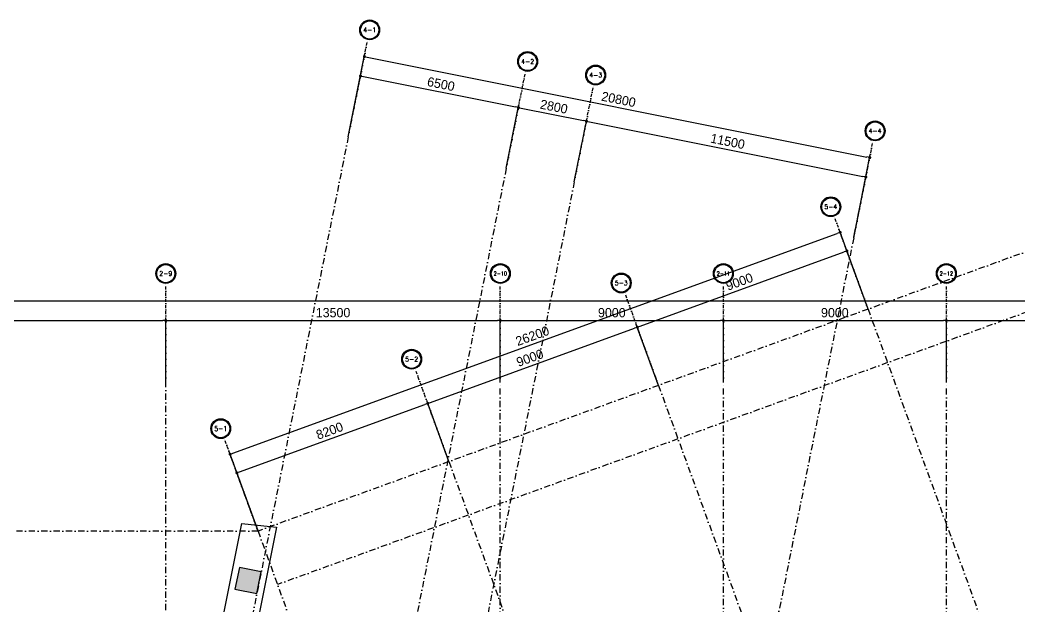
# Model space of a CAD drawing. Extents: x -354516 to 794396, y -401250 to -150594.
# Drawn here: x -287101 to -246784, y -305188 to -281519 of the extents above; entities that cross this region are included whole.
import ezdxf
from ezdxf.enums import TextEntityAlignment as Align

# ---------------------------------------------------------------- set-up
doc = ezdxf.new("R2010")
doc.units = 0
doc.header["$LTSCALE"] = 1000
doc.header["$MEASUREMENT"] = 0
doc.linetypes.add('DASHDOT2', pattern=[0.5, 0.25, -0.125, 0, -0.125])
doc.linetypes.add('DOTE', pattern=[2.42, 2, -0.2, 0.02, -0.2])
for name, color, linetype in [('5', 5, 'Continuous'), ('AXIS', 35, 'Continuous'), ('AXIS_TEXT', 7, 'Continuous'), ('COLUMN', 2, 'Continuous'), ('DOTE', 251, 'DOTE'), ('PUB_HATCH', 8, 'Continuous'), ('SURFACE', 6, 'Continuous'), ('墙体', 7, 'Continuous')]:
    doc.layers.add(name, color=color, linetype=linetype)
doc.styles.add('_TCH_AXIS', font='COMPLEX', dxfattribs={"bigfont": 'GBCBIG'})
doc.styles.add('COMPLEX', font='COMPLEX')
doc.styles.add('Word-n', font='stylu.ttf')
doc.dimstyles.new('1-150', dxfattribs={"dimscale": 150, "dimtxt": 2.5, "dimasz": 0.8, "dimexe": 0.8, "dimexo": 0, "dimgap": 0.8, "dimtad": 1, "dimdec": 0, "dimzin": 0, "dimdsep": 46, "dimtxsty": 'Word-n', "dimblk": 'DOT', "dimcen": 0, "dimclrd": 137, "dimclre": 137, "dimclrt": 35, "dimadec": 4, "dimazin": 0, "dimtfac": 1, "dimtdec": 0, "dimtofl": 0, "dimtmove": 2, "dimatfit": 3, "dimldrblk": 'A', "dimfxl": 0, "dimtolj": 1, "dimtzin": 0, "dimarcsym": 0})

# ---------------------------------------------------------------- blocks, each defined once
blk = doc.blocks.new('_AXISO')
blk.add_circle((0, 0), 0.5)
at = {"layer": 'AXIS_TEXT', "style": 'COMPLEX', "width": 1.041667}
blk.add_attdef('A', text='', height=0.56, dxfattribs=at).set_placement((-0.25, -0.28), (0.25, -0.28), align=Align.FIT)
blk = doc.blocks.new('_Dot')
at = {"color": 0, "linetype": 'ByBlock', "lineweight": -2}
blk.add_line((-0.5, 0), (-1, 0), dxfattribs=at)
at = {"color": 0, "linetype": 'ByBlock', "const_width": 0.5}
blk.add_lwpolyline([(-0.25, 0, 1), (0.25, 0, 1)], format="xyb", close=True, dxfattribs=at)
blk = doc.blocks.new('*D157')
at = {"layer": 'Defpoints', "color": 0}
for p in [(89936, 75887), (-12064, 72587), (89936, 72587)]:
    blk.add_point(p, dxfattribs=at)
at = {"layer": '墙体', "color": 137, "lineweight": -2}
for p, q in [((-12064, 72587), (-12064, 76007)), ((-11944, 75887), (89816, 75887)), ((89936, 72587), (89936, 76007))]:
    blk.add_line(p, q, dxfattribs=at)
at = {"layer": '墙体', "color": 137, "lineweight": -2, "xscale": 120, "yscale": 120, "zscale": 120, "rotation": 180}
blk.add_blockref('_Dot', (-12064, 75887), dxfattribs=at)
at = {"layer": '墙体', "color": 137, "lineweight": -2, "xscale": 120, "yscale": 120, "zscale": 120}
blk.add_blockref('_Dot', (89936, 75887), dxfattribs=at)
at = {"layer": '墙体', "color": 35, "insert": (38936, 76201), "char_height": 375, "attachment_point": 5, "style": 'Word-n'}
blk.add_mtext('\\A1;102000', dxfattribs=at)
blk = doc.blocks.new('A')
at = {"color": 134}
for p, q in [((-0.37, 0), (-2.13, 0)), ((-1.44, 1.15), (-1.09, 1.44)), ((-1.44, 1.15), (-0.37, 0)), ((-1.44, -1.15), (-0.37, 0)), ((-1.09, 1.44), (0, 0)), ((-1.09, -1.44), (0, 0)), ((-1.44, -1.15), (-1.09, -1.44))]:
    blk.add_line(p, q, dxfattribs=at)
for points in [[(-1.44, 1.15), (-1.09, 1.44), (-0.37, 0), (0, 0)], [(-1.44, -1.15), (-1.09, -1.44), (-0.37, 0), (0, 0)]]:
    blk.add_solid(points, dxfattribs=at)
blk = doc.blocks.new('*D165')
at = {"layer": 'Defpoints', "color": 0}
for p in [(49436, 75087), (34436, 72587), (49436, 72587)]:
    blk.add_point(p, dxfattribs=at)
at = {"layer": '墙体', "color": 137, "lineweight": -2}
for p, q in [((34436, 72587), (34436, 75207)), ((34556, 75087), (49316, 75087)), ((49436, 72587), (49436, 75207))]:
    blk.add_line(p, q, dxfattribs=at)
at = {"layer": '墙体', "color": 137, "lineweight": -2, "xscale": 120, "yscale": 120, "zscale": 120, "rotation": 180}
blk.add_blockref('_Dot', (34436, 75087), dxfattribs=at)
at = {"layer": '墙体', "color": 137, "lineweight": -2, "xscale": 120, "yscale": 120, "zscale": 120}
blk.add_blockref('_Dot', (49436, 75087), dxfattribs=at)
at = {"layer": '墙体', "color": 35, "insert": (41936, 75404), "char_height": 375, "attachment_point": 5, "style": 'Word-n'}
blk.add_mtext('\\A1;15000', dxfattribs=at)
blk = doc.blocks.new('*D166')
at = {"layer": 'Defpoints', "color": 0}
for p in [(62936, 75087), (49436, 72587), (62936, 72587)]:
    blk.add_point(p, dxfattribs=at)
at = {"layer": '墙体', "color": 137, "lineweight": -2}
for p, q in [((49436, 72587), (49436, 75207)), ((49556, 75087), (62816, 75087)), ((62936, 72587), (62936, 75207))]:
    blk.add_line(p, q, dxfattribs=at)
at = {"layer": '墙体', "color": 137, "lineweight": -2, "xscale": 120, "yscale": 120, "zscale": 120, "rotation": 180}
blk.add_blockref('_Dot', (49436, 75087), dxfattribs=at)
at = {"layer": '墙体', "color": 137, "lineweight": -2, "xscale": 120, "yscale": 120, "zscale": 120}
blk.add_blockref('_Dot', (62936, 75087), dxfattribs=at)
at = {"layer": '墙体', "color": 35, "insert": (56186, 75404), "char_height": 375, "attachment_point": 5, "style": 'Word-n'}
blk.add_mtext('\\A1;13500', dxfattribs=at)
blk = doc.blocks.new('*D167')
at = {"layer": 'Defpoints', "color": 0}
for p in [(71936, 75087), (62936, 72587), (71936, 72587)]:
    blk.add_point(p, dxfattribs=at)
at = {"layer": '墙体', "color": 137, "lineweight": -2}
for p, q in [((62936, 72587), (62936, 75207)), ((63056, 75087), (71816, 75087)), ((71936, 72587), (71936, 75207))]:
    blk.add_line(p, q, dxfattribs=at)
at = {"layer": '墙体', "color": 137, "lineweight": -2, "xscale": 120, "yscale": 120, "zscale": 120, "rotation": 180}
blk.add_blockref('_Dot', (62936, 75087), dxfattribs=at)
at = {"layer": '墙体', "color": 137, "lineweight": -2, "xscale": 120, "yscale": 120, "zscale": 120}
blk.add_blockref('_Dot', (71936, 75087), dxfattribs=at)
at = {"layer": '墙体', "color": 35, "insert": (67436, 75402), "char_height": 375, "attachment_point": 5, "style": 'Word-n'}
blk.add_mtext('\\A1;9000', dxfattribs=at)
blk = doc.blocks.new('*D168')
at = {"layer": 'Defpoints', "color": 0}
for p in [(80936, 75087), (71936, 72587), (80936, 72587)]:
    blk.add_point(p, dxfattribs=at)
at = {"layer": '墙体', "color": 137, "lineweight": -2}
for p, q in [((71936, 72587), (71936, 75207)), ((72056, 75087), (80816, 75087)), ((80936, 72587), (80936, 75207))]:
    blk.add_line(p, q, dxfattribs=at)
at = {"layer": '墙体', "color": 137, "lineweight": -2, "xscale": 120, "yscale": 120, "zscale": 120, "rotation": 180}
blk.add_blockref('_Dot', (71936, 75087), dxfattribs=at)
at = {"layer": '墙体', "color": 137, "lineweight": -2, "xscale": 120, "yscale": 120, "zscale": 120}
blk.add_blockref('_Dot', (80936, 75087), dxfattribs=at)
at = {"layer": '墙体', "color": 35, "insert": (76436, 75402), "char_height": 375, "attachment_point": 5, "style": 'Word-n'}
blk.add_mtext('\\A1;9000', dxfattribs=at)
blk = doc.blocks.new('*D169')
at = {"layer": 'Defpoints', "color": 0}
for p in [(89936, 75087), (80936, 72587), (89936, 72587)]:
    blk.add_point(p, dxfattribs=at)
at = {"layer": '墙体', "color": 137, "lineweight": -2}
for p, q in [((80936, 72587), (80936, 75207)), ((81056, 75087), (89816, 75087)), ((89936, 72587), (89936, 75207))]:
    blk.add_line(p, q, dxfattribs=at)
at = {"layer": '墙体', "color": 137, "lineweight": -2, "xscale": 120, "yscale": 120, "zscale": 120, "rotation": 180}
blk.add_blockref('_Dot', (80936, 75087), dxfattribs=at)
at = {"layer": '墙体', "color": 137, "lineweight": -2, "xscale": 120, "yscale": 120, "zscale": 120}
blk.add_blockref('_Dot', (89936, 75087), dxfattribs=at)
at = {"layer": '墙体', "color": 35, "insert": (85436, 75402), "char_height": 375, "attachment_point": 5, "style": 'Word-n'}
blk.add_mtext('\\A1;9000', dxfattribs=at)
blk = doc.blocks.new('*D176')
at = {"layer": 'Defpoints', "color": 0}
for p in [(56801, 82511), (77845, 81668), (77198, 78432)]:
    blk.add_point(p, dxfattribs=at)
at = {"layer": '墙体', "color": 137, "lineweight": -2}
for p, q in [((56801, 82511), (57472, 85865)), ((57566, 85724), (77727, 81691)), ((77198, 78432), (77868, 81786))]:
    blk.add_line(p, q, dxfattribs=at)
at = {"layer": '墙体', "color": 137, "lineweight": -2, "xscale": 120, "yscale": 120, "zscale": 120}
for p, rotation in [((57449, 85747), 168.6900675259798), ((77845, 81668), 348.6900675259798)]:
    blk.add_blockref('_Dot', p, dxfattribs=dict(at, rotation=rotation))
at = {"layer": '墙体', "color": 35, "insert": (67709, 84017), "char_height": 375, "attachment_point": 5, "rotation": 348.6901, "style": 'Word-n'}
blk.add_mtext('\\A1;20800', dxfattribs=at)
blk = doc.blocks.new('*D177')
at = {"layer": 'Defpoints', "color": 0}
for p in [(63666, 83688), (56801, 82511), (63175, 81236)]:
    blk.add_point(p, dxfattribs=at)
at = {"layer": '墙体', "color": 137, "lineweight": -2}
for p, q in [((56801, 82511), (57315, 85080)), ((57409, 84939), (63548, 83711)), ((63175, 81236), (63689, 83806))]:
    blk.add_line(p, q, dxfattribs=at)
at = {"layer": '墙体', "color": 137, "lineweight": -2, "xscale": 120, "yscale": 120, "zscale": 120}
for p, rotation in [((57292, 84963), 168.6900675259798), ((63666, 83688), 348.6900675259798)]:
    blk.add_blockref('_Dot', p, dxfattribs=dict(at, rotation=rotation))
at = {"layer": '墙体', "color": 35, "insert": (60541, 84636), "char_height": 375, "attachment_point": 5, "rotation": 348.6901, "style": 'Word-n'}
blk.add_mtext('\\A1;6500', dxfattribs=at)
blk = doc.blocks.new('*D178')
at = {"layer": 'Defpoints', "color": 0}
for p in [(66411, 83139), (63175, 81236), (65921, 80687)]:
    blk.add_point(p, dxfattribs=at)
at = {"layer": '墙体', "color": 137, "lineweight": -2}
for p, q in [((63175, 81236), (63689, 83806)), ((63783, 83664), (66293, 83162)), ((65921, 80687), (66435, 83256))]:
    blk.add_line(p, q, dxfattribs=at)
at = {"layer": '墙体', "color": 137, "lineweight": -2, "xscale": 120, "yscale": 120, "zscale": 120}
for p, rotation in [((63666, 83688), 168.6900675259799), ((66411, 83139), 348.6900675259799)]:
    blk.add_blockref('_Dot', p, dxfattribs=dict(at, rotation=rotation))
at = {"layer": '墙体', "color": 35, "insert": (65100, 83723), "char_height": 375, "attachment_point": 5, "rotation": 348.6901, "style": 'Word-n'}
blk.add_mtext('\\A1;2800', dxfattribs=at)
blk = doc.blocks.new('*D179')
at = {"layer": 'Defpoints', "color": 0}
for p in [(65921, 80687), (77688, 80883), (77198, 78432)]:
    blk.add_point(p, dxfattribs=at)
at = {"layer": '墙体', "color": 137, "lineweight": -2}
for p, q in [((65921, 80687), (66435, 83256)), ((66529, 83115), (77570, 80907)), ((77198, 78432), (77711, 81001))]:
    blk.add_line(p, q, dxfattribs=at)
at = {"layer": '墙体', "color": 137, "lineweight": -2, "xscale": 120, "yscale": 120, "zscale": 120}
for p, rotation in [((66411, 83139), 168.6900675259797), ((77688, 80883), 348.6900675259797)]:
    blk.add_blockref('_Dot', p, dxfattribs=dict(at, rotation=rotation))
at = {"layer": '墙体', "color": 35, "insert": (72112, 82322), "char_height": 375, "attachment_point": 5, "rotation": 348.6901, "style": 'Word-n'}
blk.add_mtext('\\A1;11500', dxfattribs=at)
blk = doc.blocks.new('*D152')
at = {"layer": 'Defpoints', "color": 0}
for p in [(76649, 78648), (77778, 75547), (53158, 66587)]:
    blk.add_point(p, dxfattribs=at)
at = {"layer": '墙体', "color": 137, "lineweight": -2}
for p, q in [((77778, 75547), (76608, 78761)), ((52142, 69729), (76536, 78607)), ((53158, 66587), (51988, 69800))]:
    blk.add_line(p, q, dxfattribs=at)
at = {"layer": '墙体', "color": 137, "lineweight": -2, "xscale": 120, "yscale": 120, "zscale": 120}
for p, rotation in [((76649, 78648), 19.99999999999985), ((52029, 69688), 199.9999999999999)]:
    blk.add_blockref('_Dot', p, dxfattribs=dict(at, rotation=rotation))
at = {"layer": '墙体', "color": 35, "insert": (64231, 74465), "char_height": 375, "attachment_point": 5, "rotation": 20, "style": 'Word-n'}
blk.add_mtext('\\A1;26200', dxfattribs=at)
blk = doc.blocks.new('*D153')
at = {"layer": 'Defpoints', "color": 0}
for p in [(60008, 71740), (60863, 69391), (53158, 66587)]:
    blk.add_point(p, dxfattribs=at)
at = {"layer": '墙体', "color": 137, "lineweight": -2}
for p, q in [((60863, 69391), (59967, 71853)), ((52415, 68977), (59895, 71699)), ((53158, 66587), (52262, 69049))]:
    blk.add_line(p, q, dxfattribs=at)
at = {"layer": '墙体', "color": 137, "lineweight": -2, "xscale": 120, "yscale": 120, "zscale": 120}
for p, rotation in [((60008, 71740), 19.99999999999985), ((52303, 68936), 199.9999999999999)]:
    blk.add_blockref('_Dot', p, dxfattribs=dict(at, rotation=rotation))
at = {"layer": '墙体', "color": 35, "insert": (56047, 70634), "char_height": 375, "attachment_point": 5, "rotation": 20, "style": 'Word-n'}
blk.add_mtext('\\A1;8200', dxfattribs=at)
blk = doc.blocks.new('*D154')
at = {"layer": 'Defpoints', "color": 0}
for p in [(68465, 74819), (69320, 72469), (60863, 69391)]:
    blk.add_point(p, dxfattribs=at)
at = {"layer": '墙体', "color": 137, "lineweight": -2}
for p, q in [((60121, 71781), (68353, 74777)), ((69320, 72469), (68424, 74931)), ((60863, 69391), (59967, 71853))]:
    blk.add_line(p, q, dxfattribs=at)
at = {"layer": '墙体', "color": 137, "lineweight": -2, "xscale": 120, "yscale": 120, "zscale": 120}
for p, rotation in [((68465, 74819), 19.99999999999985), ((60008, 71740), 199.9999999999999)]:
    blk.add_blockref('_Dot', p, dxfattribs=dict(at, rotation=rotation))
at = {"layer": '墙体', "color": 35, "insert": (64129, 73575), "char_height": 375, "attachment_point": 5, "rotation": 20, "style": 'Word-n'}
blk.add_mtext('\\A1;9000', dxfattribs=at)
blk = doc.blocks.new('*D155')
at = {"layer": 'Defpoints', "color": 0}
for p in [(76923, 77897), (77778, 75547), (69320, 72469)]:
    blk.add_point(p, dxfattribs=at)
at = {"layer": '墙体', "color": 137, "lineweight": -2}
for p, q in [((68578, 74860), (76810, 77856)), ((77778, 75547), (76881, 78009)), ((69320, 72469), (68424, 74931))]:
    blk.add_line(p, q, dxfattribs=at)
at = {"layer": '墙体', "color": 137, "lineweight": -2, "xscale": 120, "yscale": 120, "zscale": 120}
for p, rotation in [((76923, 77897), 19.99999999999988), ((68465, 74819), 199.9999999999999)]:
    blk.add_blockref('_Dot', p, dxfattribs=dict(at, rotation=rotation))
at = {"layer": '墙体', "color": 35, "insert": (72586, 76654), "char_height": 375, "attachment_point": 5, "rotation": 20, "style": 'Word-n'}
blk.add_mtext('\\A1;9000', dxfattribs=at)
blk = doc.blocks.new('_FZH')
at = {"color": 255}
blk.add_lwpolyline([(-0.5, -0.5), (0.5, -0.5), (0.5, 0.5), (-0.5, 0.5)], close=True, dxfattribs=at)
at = {"layer": 'PUB_HATCH', "color": 250}
blk.add_solid([(-0.5, -0.5), (0.5, -0.5), (-0.5, 0.5), (0.5, 0.5)], dxfattribs=at)
blk = doc.blocks.new('GRID')
at = {"layer": '5', "color": 250, "ltscale": 2}
for centre in [(57664.4, 86819.8), (64038.2, 85545.1), (66783.8, 84996), (78060.5, 82740.6), (76272.7, 79676.2), (49436.4, 76980.7), (62936.4, 76980.7), (71936.4, 76980.7), (80936.4, 76980.7), (67815.5, 76598.1), (59358.2, 73519.9), (51652.7, 70715.3)]:
    blk.add_circle(centre, 364.6, dxfattribs=at)
at = {"layer": '墙体', "color": 35, "linetype": 'DASHDOT2', "ltscale": 0.5}
for p, q in [((56801.5, 82511.2), (57585.9, 86433.5)), ((63175.2, 81236.4), (63959.7, 85158.7)), ((65920.9, 80687.3), (66705.3, 84609.6)), ((77197.5, 78432), (77982, 82354.3)), ((77777.6, 75547.5), (76409.5, 79306.2)), ((49436.4, 72586.5), (49436.4, 76586.5)), ((62936.4, 72586.5), (62936.4, 76586.5)), ((69320.3, 72469.3), (67952.3, 76228.1)), ((71936.4, 72586.5), (71936.4, 76586.5)), ((80936.4, 72586.5), (80936.4, 76586.5)), ((60863.1, 69391.1), (59495, 73149.9)), ((53157.6, 66586.5), (51789.5, 70345.3))]:
    blk.add_line(p, q, dxfattribs=at)
at = {"layer": '墙体', "color": 250, "linetype": 'DASHDOT2', "lineweight": -3}
for p, q in [((56801.5, 82511.2), (51216.5, 54586.5)), ((63175.2, 81236.4), (46456.9, -2355.2)), ((65920.9, 80687.3), (49202.5, -2904.3)), ((89053.9, 79651.7), (53157.6, 66586.5)), ((77197.5, 78432), (60479.2, -5159.7)), ((89840.5, 77490.4), (53944.3, 64425.2)), ((77777.6, 75547.5), (83181.5, 60700.3)), ((49436.4, 51886.5), (49436.4, 72586.5)), ((62936.4, 36586.5), (62936.4, 72586.5)), ((71936.4, 36586.5), (71936.4, 72586.5)), ((80936.4, 36586.5), (80936.4, 72586.5)), ((69320.3, 72469.3), (74724.3, 57622.1)), ((60863.1, 69391.1), (66267, 54544)), ((53157.6, 66586.5), (-19063.6, 66586.5)), ((53157.6, 66586.5), (57525.3, 54586.5))]:
    blk.add_line(p, q, dxfattribs=at)
at = {"layer": 'AXIS'}
ref = blk.add_blockref('_AXISO', (57664.4, 86825.7), dxfattribs=dict(at, xscale=800, yscale=800, zscale=800))
ref.add_attrib('A', '4-1', dxfattribs={"layer": 'AXIS_TEXT', "height": 196.63, "style": '_TCH_AXIS'}).set_placement((57402.2, 86727.4), (57926.5, 86727.4), align=Align.FIT)
ref = blk.add_blockref('_AXISO', (64038.2, 85551), dxfattribs=dict(at, xscale=800, yscale=800, zscale=800))
ref.add_attrib('A', '4-2', dxfattribs={"layer": 'AXIS_TEXT', "height": 182.29, "style": '_TCH_AXIS'}).set_placement((63773.4, 85459.8), (64302.9, 85459.8), align=Align.FIT)
ref = blk.add_blockref('_AXISO', (66783.8, 85001.8), dxfattribs=dict(at, xscale=800, yscale=800, zscale=800))
ref.add_attrib('A', '4-3', dxfattribs={"layer": 'AXIS_TEXT', "height": 182.29, "style": '_TCH_AXIS'}).set_placement((66519, 84910.7), (67048.5, 84910.7), align=Align.FIT)
ref = blk.add_blockref('_AXISO', (78060.5, 82746.5), dxfattribs=dict(at, xscale=800, yscale=800, zscale=800))
ref.add_attrib('A', '4-4', dxfattribs={"layer": 'AXIS_TEXT', "height": 177.09, "style": '_TCH_AXIS'}).set_placement((77794.8, 82658), (78326.1, 82658), align=Align.FIT)
ref = blk.add_blockref('_AXISO', (76272.7, 79682.1), dxfattribs=dict(at, xscale=800, yscale=800, zscale=800))
ref.add_attrib('A', '5-4', dxfattribs={"layer": 'AXIS_TEXT', "height": 179.65, "style": '_TCH_AXIS'}).set_placement((76007.5, 79592.3), (76537.9, 79592.3), align=Align.FIT)
ref = blk.add_blockref('_AXISO', (49436.4, 76986.5), dxfattribs=dict(at, xscale=800, yscale=800, zscale=800))
ref.add_attrib('A', '2-9', dxfattribs={"layer": 'AXIS_TEXT', "height": 185, "style": '_TCH_AXIS'}).set_placement((49172.1, 76894), (49700.7, 76894), align=Align.FIT)
ref = blk.add_blockref('_AXISO', (62936.4, 76986.5), dxfattribs=dict(at, xscale=800, yscale=800, zscale=800))
ref.add_attrib('A', '2-10', dxfattribs={"layer": 'AXIS_TEXT', "height": 150.99, "style": '_TCH_AXIS'}).set_placement((62666.8, 76911), (63206, 76911), align=Align.FIT)
ref = blk.add_blockref('_AXISO', (71936.4, 76986.5), dxfattribs=dict(at, xscale=800, yscale=800, zscale=800))
ref.add_attrib('A', '2-11', dxfattribs={"layer": 'AXIS_TEXT', "height": 160.91, "style": '_TCH_AXIS'}).set_placement((71668.2, 76906.1), (72204.6, 76906.1), align=Align.FIT)
ref = blk.add_blockref('_AXISO', (80936.4, 76986.5), dxfattribs=dict(at, xscale=800, yscale=800, zscale=800))
ref.add_attrib('A', '2-12', dxfattribs={"layer": 'AXIS_TEXT', "height": 150.99, "style": '_TCH_AXIS'}).set_placement((80666.8, 76911), (81206, 76911), align=Align.FIT)
ref = blk.add_blockref('_AXISO', (67815.5, 76603.9), dxfattribs=dict(at, xscale=800, yscale=800, zscale=800))
ref.add_attrib('A', '5-3', dxfattribs={"layer": 'AXIS_TEXT', "height": 185, "style": '_TCH_AXIS'}).set_placement((67551.2, 76511.4), (68079.7, 76511.4), align=Align.FIT)
ref = blk.add_blockref('_AXISO', (59358.2, 73525.8), dxfattribs=dict(at, xscale=800, yscale=800, zscale=800))
ref.add_attrib('A', '5-2', dxfattribs={"layer": 'AXIS_TEXT', "height": 185, "style": '_TCH_AXIS'}).set_placement((59093.9, 73433.3), (59622.5, 73433.3), align=Align.FIT)
ref = blk.add_blockref('_AXISO', (51652.7, 70721.2), dxfattribs=dict(at, xscale=800, yscale=800, zscale=800))
ref.add_attrib('A', '5-1', dxfattribs={"layer": 'AXIS_TEXT', "height": 199.75, "style": '_TCH_AXIS'}).set_placement((51391.2, 70621.3), (51914.3, 70621.3), align=Align.FIT)
at = {"layer": '墙体', "color": 137}
for p1, p2, distance, picture, middle in [((56801.5, 82511.2), (77197.5, 78432), 3300, '*D176', (67708.5, 84016.7)), ((56801.5, 82511.2), (63175.2, 81236.4), 2500, '*D177', (60540.8, 84636.1)), ((63175.2, 81236.4), (65920.9, 80687.3), 2500, '*D178', (65100.2, 83722.5)), ((65920.9, 80687.3), (77197.5, 78432), 2500, '*D179', (72111.7, 82321.9)), ((53157.6, 66586.5), (77777.6, 75547.5), 3300, '*D152', (64230.9, 74464.8)), ((69320.3, 72469.3), (77777.6, 75547.5), 2500, '*D155', (72586.2, 76653.7)), ((-12063.6, 72586.5), (89936.4, 72586.5), 3300, '*D157', (38936.4, 76200.8)), ((34436.4, 72586.5), (49436.4, 72586.5), 2500, '*D165', (41936.4, 75403.5)), ((49436.4, 72586.5), (62936.4, 72586.5), 2500, '*D166', (56186.4, 75403.5)), ((62936.4, 72586.5), (71936.4, 72586.5), 2500, '*D167', (67436.4, 75401.6)), ((71936.4, 72586.5), (80936.4, 72586.5), 2500, '*D168', (76436.4, 75401.6)), ((80936.4, 72586.5), (89936.4, 72586.5), 2500, '*D169', (85436.4, 75401.6)), ((60863.1, 69391.1), (69320.3, 72469.3), 2500, '*D154', (64128.9, 73575.5)), ((53157.6, 66586.5), (60863.1, 69391.1), 2500, '*D153', (56047.5, 70634.4))]:
    dim = blk.add_aligned_dim(p1=p1, p2=p2, distance=distance, dimstyle='1-150', dxfattribs=at)
    dim.commit()
    dim.dimension.update_dxf_attribs({"geometry": picture, "text_midpoint": middle})

msp = doc.modelspace()

# ---------------------------------------------------------------- linework, layer by layer
at = {"layer": 'SURFACE', "color": 252}
msp.add_lwpolyline([(-278147.8, -301855.6), (-276749.9, -302004.5), (-278580.6, -311158.1), (-280008.3, -311158.1), (-278147.8, -301855.6)], dxfattribs=at)

# ---------------------------------------------------------------- block references
at = {"layer": 'COLUMN', "xscale": 900.0000000000058, "yscale": 900.0000000000058, "zscale": 900.0000000000058, "rotation": 168.6900675259802}
msp.add_blockref('_FZH', (-277894.5, -304158.4), dxfattribs=at)
at = {"layer": 'DOTE'}
msp.add_blockref('GRID', (-330652.1, -368744.6), dxfattribs=at)

doc.saveas('drawing.dxf')
